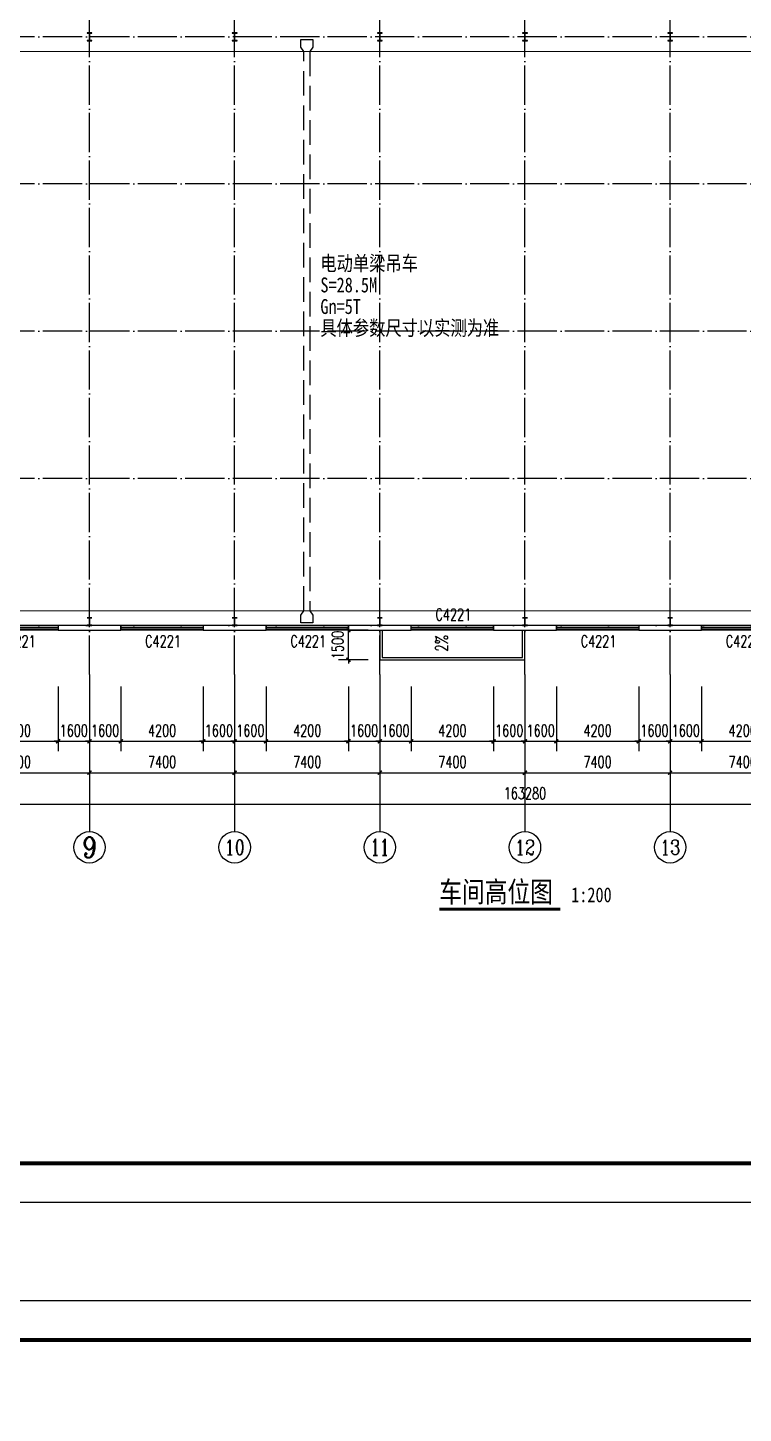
# Model space of a CAD drawing. Extents: x 13276711 to 13543385, y -848943 to -68012.
# Drawn here: x 13402435 to 13438915, y -453583 to -382981 of the extents above; entities that cross this region are included whole.
import ezdxf
from ezdxf.enums import TextEntityAlignment as Align

# ---------------------------------------------------------------- set-up
doc = ezdxf.new("R2010")
doc.units = 0
doc.header["$LTSCALE"] = 1000
doc.header["$MEASUREMENT"] = 0
doc.linetypes.add('DASH', pattern=[0.35, 0.25, -0.1])
doc.linetypes.add('DOTE', pattern=[2.42, 2, -0.2, 0.02, -0.2])
for name, color, linetype in [('AXIS', 3, 'Continuous'), ('AXIS_TEXT', 7, 'Continuous'), ('COLUMN', 2, 'Continuous'), ('DIM_SYMB', 3, 'Continuous'), ('DOTE', 1, 'DOTE'), ('PUB_DIM', 3, 'Continuous'), ('PUB_TEXT', 7, 'Continuous'), ('TK', 4, 'Continuous'), ('WALL-PARAPET', 6, 'Continuous'), ('WINDOW', 4, 'Continuous'), ('WINDOW_TEXT', 7, 'Continuous')]:
    doc.layers.add(name, color=color, linetype=linetype)
doc.styles.add('_TCH_AXIS', font='COMPLEX', dxfattribs={"bigfont": 'GBCBIG'})
doc.styles.add('_TCH_DIM', font='SIMPLEX', dxfattribs={"bigfont": 'GBCBIG'})
doc.styles.add('_TCH_DIM_T3', font='SIMPLEX', dxfattribs={"width": 0.705882, "bigfont": 'GBCBIG'})
doc.styles.add('_TCH_WINDOW', font='SIMPLEX', dxfattribs={"height": 3.5, "bigfont": 'GBCBIG'})
doc.styles.add('COMPLEX', font='COMPLEX')
doc.styles.add('YAYA', font='', dxfattribs={"width": 0.8, "height": 1})
doc.styles.add('宋体', font='', dxfattribs={"width": 0.8})
doc.styles.get('YAYA').set_extended_font_data('SimSun')
doc.styles.get('宋体').set_extended_font_data('SimSun')
doc.dimstyles.new('_TCH_ARCH&&200', dxfattribs={"dimtxt": 595, "dimasz": 200, "dimexe": 500, "dimexo": 600, "dimgap": 252.5, "dimtad": 1, "dimdec": 0, "dimzin": 0, "dimdsep": 46, "dimtxsty": '_TCH_DIM_T3', "dimblk": 'ARCHTICK', "dimcen": 0.09, "dimclrt": 7, "dimazin": 2, "dimtfac": 1, "dimtdec": 0, "dimtix": 1, "dimtmove": 2, "dimatfit": 3, "dimfxl": 0, "dimtolj": 1, "dimtzin": 0, "dimarcsym": 0})

# ---------------------------------------------------------------- blocks, each defined once
blk = doc.blocks.new('A$C797E1D2B')
at = {"layer": 'COLUMN'}
h = blk.add_hatch(color=256, dxfattribs=at)
h.paths.add_polyline_path([(125, 400), (250, 400), (250, 388), (130, 388), (130, 200), (125, 200)])
h.paths.add_polyline_path([(0, 400), (125, 400), (125, 200), (120, 200), (120, 388), (0, 388)])
h.paths.add_polyline_path([(0, 12), (120, 12), (120, 200), (125, 200), (125, 0), (0, 0)])
h.paths.add_polyline_path([(125, 200), (130, 200), (130, 12), (250, 12), (250, 0), (125, 0)])
blk.add_lwpolyline([(250, 0), (250, 12), (130, 12), (130, 388), (250, 388), (250, 400), (0, 400), (0, 388), (120, 388), (120, 12), (0, 12), (0, 0)], close=True, dxfattribs=at)
blk = doc.blocks.new('GeYuanFrame_77864667', base_point=(20.09, 4.53))
at = {"layer": 'TK'}
blk.add_lwpolyline([(20.09, 4.53), (20.09, 598.53), (1071.09, 598.53), (1071.09, 4.53)], close=True, dxfattribs=at)
at = {"layer": 'TK', "const_width": 1}
blk.add_lwpolyline([(45.09, 588.53), (1061.09, 588.53), (1061.09, 14.53), (45.09, 14.53)], close=True, dxfattribs=at)
blk = doc.blocks.new('GeYuanFrame_38556713', base_point=(20.09, 4.53))
at = {"layer": 'TK'}
blk.add_lwpolyline([(20.09, 4.53), (20.09, 598.53), (1071.09, 598.53), (1071.09, 4.53)], close=True, dxfattribs=at)
at = {"layer": 'TK', "const_width": 1}
blk.add_lwpolyline([(45.09, 588.53), (1061.09, 588.53), (1061.09, 14.53), (45.09, 14.53)], close=True, dxfattribs=at)
blk = doc.blocks.new('$TCHSYS$WIN2D')
for p, q in [((-0.5, 0.5), (0.5, 0.5)), ((-0.5, 0.5), (-0.5, -0.5)), ((0.5, 0.5), (0.5, -0.5)), ((0.5, 0.167), (-0.5, 0.167)), ((0.5, -0.167), (-0.5, -0.167)), ((-0.5, -0.5), (0.5, -0.5))]:
    blk.add_line(p, q)
blk = doc.blocks.new('_AXISO')
blk.add_circle((0, 0), 0.5)
at = {"layer": 'AXIS_TEXT', "style": 'COMPLEX', "width": 1.041667}
blk.add_attdef('A', text='', height=0.56, dxfattribs=at).set_placement((-0.25, -0.28), (0.25, -0.28), align=Align.FIT)
blk = doc.blocks.new('_ArchTick')
at = {"color": 0, "linetype": 'ByBlock', "const_width": 0.4}
blk.add_lwpolyline([(-0.5, -0.5), (0.5, 0.5)], dxfattribs=at)
blk = doc.blocks.new('*D172')
at = {"layer": 'AXIS', "color": 0, "lineweight": -2}
for p, q in [((13346145, -416543), (13346145, -423043)), ((13509425, -416543), (13509425, -423043)), ((13346145, -422543), (13509425, -422543))]:
    blk.add_line(p, q, dxfattribs=at)
at = {"layer": 'Defpoints', "color": 0}
for p in [(13346145, -415943), (13509425, -415943), (13509425, -422543)]:
    blk.add_point(p, dxfattribs=at)
at = {"layer": 'AXIS', "color": 0, "lineweight": -2, "xscale": 200, "yscale": 200, "zscale": 200, "rotation": 180}
blk.add_blockref('_ArchTick', (13346145, -422543), dxfattribs=at)
at = {"layer": 'AXIS', "color": 0, "lineweight": -2, "xscale": 200, "yscale": 200, "zscale": 200}
blk.add_blockref('_ArchTick', (13509425, -422543), dxfattribs=at)
at = {"layer": 'AXIS', "color": 7, "insert": (13427785, -421993), "char_height": 595, "attachment_point": 5, "style": '_TCH_DIM_T3'}
blk.add_mtext('\\A1;163280', dxfattribs=at)
blk = doc.blocks.new('*D181')
at = {"layer": 'AXIS', "color": 0, "lineweight": -2}
for p, q in [((13398185, -416543), (13398185, -421443)), ((13405585, -416543), (13405585, -421443)), ((13398185, -420943), (13405585, -420943))]:
    blk.add_line(p, q, dxfattribs=at)
at = {"layer": 'Defpoints', "color": 0}
for p in [(13398185, -415943), (13405585, -415943), (13405585, -420943)]:
    blk.add_point(p, dxfattribs=at)
at = {"layer": 'AXIS', "color": 0, "lineweight": -2, "xscale": 200, "yscale": 200, "zscale": 200, "rotation": 180}
blk.add_blockref('_ArchTick', (13398185, -420943), dxfattribs=at)
at = {"layer": 'AXIS', "color": 0, "lineweight": -2, "xscale": 200, "yscale": 200, "zscale": 200}
blk.add_blockref('_ArchTick', (13405585, -420943), dxfattribs=at)
at = {"layer": 'AXIS', "color": 7, "insert": (13401885, -420393), "char_height": 595, "attachment_point": 5, "style": '_TCH_DIM_T3'}
blk.add_mtext('\\A1;7400', dxfattribs=at)
blk = doc.blocks.new('*D182')
at = {"layer": 'AXIS', "color": 0, "lineweight": -2}
for p, q in [((13405585, -416543), (13405585, -421443)), ((13412985, -416543), (13412985, -421443)), ((13405585, -420943), (13412985, -420943))]:
    blk.add_line(p, q, dxfattribs=at)
at = {"layer": 'Defpoints', "color": 0}
for p in [(13405585, -415943), (13412985, -415943), (13412985, -420943)]:
    blk.add_point(p, dxfattribs=at)
at = {"layer": 'AXIS', "color": 0, "lineweight": -2, "xscale": 200, "yscale": 200, "zscale": 200, "rotation": 180}
blk.add_blockref('_ArchTick', (13405585, -420943), dxfattribs=at)
at = {"layer": 'AXIS', "color": 0, "lineweight": -2, "xscale": 200, "yscale": 200, "zscale": 200}
blk.add_blockref('_ArchTick', (13412985, -420943), dxfattribs=at)
at = {"layer": 'AXIS', "color": 7, "insert": (13409285, -420393), "char_height": 595, "attachment_point": 5, "style": '_TCH_DIM_T3'}
blk.add_mtext('\\A1;7400', dxfattribs=at)
blk = doc.blocks.new('*D183')
at = {"layer": 'AXIS', "color": 0, "lineweight": -2}
for p, q in [((13412985, -416543), (13412985, -421443)), ((13420385, -416543), (13420385, -421443)), ((13412985, -420943), (13420385, -420943))]:
    blk.add_line(p, q, dxfattribs=at)
at = {"layer": 'Defpoints', "color": 0}
for p in [(13412985, -415943), (13420385, -415943), (13420385, -420943)]:
    blk.add_point(p, dxfattribs=at)
at = {"layer": 'AXIS', "color": 0, "lineweight": -2, "xscale": 200, "yscale": 200, "zscale": 200, "rotation": 180}
blk.add_blockref('_ArchTick', (13412985, -420943), dxfattribs=at)
at = {"layer": 'AXIS', "color": 0, "lineweight": -2, "xscale": 200, "yscale": 200, "zscale": 200}
blk.add_blockref('_ArchTick', (13420385, -420943), dxfattribs=at)
at = {"layer": 'AXIS', "color": 7, "insert": (13416685, -420393), "char_height": 595, "attachment_point": 5, "style": '_TCH_DIM_T3'}
blk.add_mtext('\\A1;7400', dxfattribs=at)
blk = doc.blocks.new('*D184')
at = {"layer": 'AXIS', "color": 0, "lineweight": -2}
for p, q in [((13420385, -416543), (13420385, -421443)), ((13427785, -416543), (13427785, -421443)), ((13420385, -420943), (13427785, -420943))]:
    blk.add_line(p, q, dxfattribs=at)
at = {"layer": 'Defpoints', "color": 0}
for p in [(13420385, -415943), (13427785, -415943), (13427785, -420943)]:
    blk.add_point(p, dxfattribs=at)
at = {"layer": 'AXIS', "color": 0, "lineweight": -2, "xscale": 200, "yscale": 200, "zscale": 200, "rotation": 180}
blk.add_blockref('_ArchTick', (13420385, -420943), dxfattribs=at)
at = {"layer": 'AXIS', "color": 0, "lineweight": -2, "xscale": 200, "yscale": 200, "zscale": 200}
blk.add_blockref('_ArchTick', (13427785, -420943), dxfattribs=at)
at = {"layer": 'AXIS', "color": 7, "insert": (13424085, -420393), "char_height": 595, "attachment_point": 5, "style": '_TCH_DIM_T3'}
blk.add_mtext('\\A1;7400', dxfattribs=at)
blk = doc.blocks.new('*D185')
at = {"layer": 'AXIS', "color": 0, "lineweight": -2}
for p, q in [((13427785, -416543), (13427785, -421443)), ((13435185, -416543), (13435185, -421443)), ((13427785, -420943), (13435185, -420943))]:
    blk.add_line(p, q, dxfattribs=at)
at = {"layer": 'Defpoints', "color": 0}
for p in [(13427785, -415943), (13435185, -415943), (13435185, -420943)]:
    blk.add_point(p, dxfattribs=at)
at = {"layer": 'AXIS', "color": 0, "lineweight": -2, "xscale": 200, "yscale": 200, "zscale": 200, "rotation": 180}
blk.add_blockref('_ArchTick', (13427785, -420943), dxfattribs=at)
at = {"layer": 'AXIS', "color": 0, "lineweight": -2, "xscale": 200, "yscale": 200, "zscale": 200}
blk.add_blockref('_ArchTick', (13435185, -420943), dxfattribs=at)
at = {"layer": 'AXIS', "color": 7, "insert": (13431485, -420393), "char_height": 595, "attachment_point": 5, "style": '_TCH_DIM_T3'}
blk.add_mtext('\\A1;7400', dxfattribs=at)
blk = doc.blocks.new('*D186')
at = {"layer": 'AXIS', "color": 0, "lineweight": -2}
for p, q in [((13435185, -416543), (13435185, -421443)), ((13442585, -416543), (13442585, -421443)), ((13435185, -420943), (13442585, -420943))]:
    blk.add_line(p, q, dxfattribs=at)
at = {"layer": 'Defpoints', "color": 0}
for p in [(13435185, -415943), (13442585, -415943), (13442585, -420943)]:
    blk.add_point(p, dxfattribs=at)
at = {"layer": 'AXIS', "color": 0, "lineweight": -2, "xscale": 200, "yscale": 200, "zscale": 200, "rotation": 180}
blk.add_blockref('_ArchTick', (13435185, -420943), dxfattribs=at)
at = {"layer": 'AXIS', "color": 0, "lineweight": -2, "xscale": 200, "yscale": 200, "zscale": 200}
blk.add_blockref('_ArchTick', (13442585, -420943), dxfattribs=at)
at = {"layer": 'AXIS', "color": 7, "insert": (13438885, -420393), "char_height": 595, "attachment_point": 5, "style": '_TCH_DIM_T3'}
blk.add_mtext('\\A1;7400', dxfattribs=at)
blk = doc.blocks.new('*D526')
at = {"layer": 'Defpoints', "color": 0}
for p in [(13399785, -415943), (13403985, -415943), (13403985, -419343)]:
    blk.add_point(p, dxfattribs=at)
at = {"layer": 'PUB_DIM', "color": 0, "lineweight": -2}
for p, q in [((13399785, -416543), (13399785, -419843)), ((13403985, -416543), (13403985, -419843)), ((13399785, -419343), (13403985, -419343))]:
    blk.add_line(p, q, dxfattribs=at)
at = {"layer": 'PUB_DIM', "color": 0, "lineweight": -2, "xscale": 200, "yscale": 200, "zscale": 200, "rotation": 180}
blk.add_blockref('_ArchTick', (13399785, -419343), dxfattribs=at)
at = {"layer": 'PUB_DIM', "color": 0, "lineweight": -2, "xscale": 200, "yscale": 200, "zscale": 200}
blk.add_blockref('_ArchTick', (13403985, -419343), dxfattribs=at)
at = {"layer": 'PUB_DIM', "color": 7, "insert": (13401885, -418793), "char_height": 595, "attachment_point": 5, "style": '_TCH_DIM_T3'}
blk.add_mtext('\\A1;4200', dxfattribs=at)
blk = doc.blocks.new('*D527')
at = {"layer": 'Defpoints', "color": 0}
for p in [(13403985, -415943), (13405585, -415943), (13405585, -419343)]:
    blk.add_point(p, dxfattribs=at)
at = {"layer": 'PUB_DIM', "color": 0, "lineweight": -2}
for p, q in [((13403985, -416543), (13403985, -419843)), ((13405585, -416543), (13405585, -419843)), ((13403985, -419343), (13403785, -419343)), ((13403985, -419343), (13405585, -419343)), ((13405585, -419343), (13405785, -419343))]:
    blk.add_line(p, q, dxfattribs=at)
at = {"layer": 'PUB_DIM', "color": 0, "lineweight": -2, "xscale": 200, "yscale": 200, "zscale": 200}
blk.add_blockref('_ArchTick', (13403985, -419343), dxfattribs=at)
at = {"layer": 'PUB_DIM', "color": 0, "lineweight": -2, "xscale": 200, "yscale": 200, "zscale": 200, "rotation": 180}
blk.add_blockref('_ArchTick', (13405585, -419343), dxfattribs=at)
at = {"layer": 'PUB_DIM', "color": 7, "insert": (13404785, -418793), "char_height": 595, "attachment_point": 5, "style": '_TCH_DIM_T3'}
blk.add_mtext('\\A1;1600', dxfattribs=at)
blk = doc.blocks.new('*D528')
at = {"layer": 'Defpoints', "color": 0}
for p in [(13405585, -415943), (13407185, -415943), (13407185, -419343)]:
    blk.add_point(p, dxfattribs=at)
at = {"layer": 'PUB_DIM', "color": 0, "lineweight": -2}
for p, q in [((13405585, -416543), (13405585, -419843)), ((13407185, -416543), (13407185, -419843)), ((13405585, -419343), (13405385, -419343)), ((13405585, -419343), (13407185, -419343)), ((13407185, -419343), (13407385, -419343))]:
    blk.add_line(p, q, dxfattribs=at)
at = {"layer": 'PUB_DIM', "color": 0, "lineweight": -2, "xscale": 200, "yscale": 200, "zscale": 200}
blk.add_blockref('_ArchTick', (13405585, -419343), dxfattribs=at)
at = {"layer": 'PUB_DIM', "color": 0, "lineweight": -2, "xscale": 200, "yscale": 200, "zscale": 200, "rotation": 180}
blk.add_blockref('_ArchTick', (13407185, -419343), dxfattribs=at)
at = {"layer": 'PUB_DIM', "color": 7, "insert": (13406385, -418793), "char_height": 595, "attachment_point": 5, "style": '_TCH_DIM_T3'}
blk.add_mtext('\\A1;1600', dxfattribs=at)
blk = doc.blocks.new('*D529')
at = {"layer": 'Defpoints', "color": 0}
for p in [(13407185, -415943), (13411385, -415943), (13411385, -419343)]:
    blk.add_point(p, dxfattribs=at)
at = {"layer": 'PUB_DIM', "color": 0, "lineweight": -2}
for p, q in [((13407185, -416543), (13407185, -419843)), ((13411385, -416543), (13411385, -419843)), ((13407185, -419343), (13411385, -419343))]:
    blk.add_line(p, q, dxfattribs=at)
at = {"layer": 'PUB_DIM', "color": 0, "lineweight": -2, "xscale": 200, "yscale": 200, "zscale": 200, "rotation": 180}
blk.add_blockref('_ArchTick', (13407185, -419343), dxfattribs=at)
at = {"layer": 'PUB_DIM', "color": 0, "lineweight": -2, "xscale": 200, "yscale": 200, "zscale": 200}
blk.add_blockref('_ArchTick', (13411385, -419343), dxfattribs=at)
at = {"layer": 'PUB_DIM', "color": 7, "insert": (13409285, -418793), "char_height": 595, "attachment_point": 5, "style": '_TCH_DIM_T3'}
blk.add_mtext('\\A1;4200', dxfattribs=at)
blk = doc.blocks.new('*D530')
at = {"layer": 'Defpoints', "color": 0}
for p in [(13411385, -415943), (13412985, -415943), (13412985, -419343)]:
    blk.add_point(p, dxfattribs=at)
at = {"layer": 'PUB_DIM', "color": 0, "lineweight": -2}
for p, q in [((13411385, -416543), (13411385, -419843)), ((13412985, -416543), (13412985, -419843)), ((13411385, -419343), (13411185, -419343)), ((13411385, -419343), (13412985, -419343)), ((13412985, -419343), (13413185, -419343))]:
    blk.add_line(p, q, dxfattribs=at)
at = {"layer": 'PUB_DIM', "color": 0, "lineweight": -2, "xscale": 200, "yscale": 200, "zscale": 200}
blk.add_blockref('_ArchTick', (13411385, -419343), dxfattribs=at)
at = {"layer": 'PUB_DIM', "color": 0, "lineweight": -2, "xscale": 200, "yscale": 200, "zscale": 200, "rotation": 180}
blk.add_blockref('_ArchTick', (13412985, -419343), dxfattribs=at)
at = {"layer": 'PUB_DIM', "color": 7, "insert": (13412185, -418793), "char_height": 595, "attachment_point": 5, "style": '_TCH_DIM_T3'}
blk.add_mtext('\\A1;1600', dxfattribs=at)
blk = doc.blocks.new('*D531')
at = {"layer": 'Defpoints', "color": 0}
for p in [(13412985, -415943), (13414585, -415943), (13414585, -419343)]:
    blk.add_point(p, dxfattribs=at)
at = {"layer": 'PUB_DIM', "color": 0, "lineweight": -2}
for p, q in [((13412985, -416543), (13412985, -419843)), ((13414585, -416543), (13414585, -419843)), ((13412985, -419343), (13412785, -419343)), ((13412985, -419343), (13414585, -419343)), ((13414585, -419343), (13414785, -419343))]:
    blk.add_line(p, q, dxfattribs=at)
at = {"layer": 'PUB_DIM', "color": 0, "lineweight": -2, "xscale": 200, "yscale": 200, "zscale": 200}
blk.add_blockref('_ArchTick', (13412985, -419343), dxfattribs=at)
at = {"layer": 'PUB_DIM', "color": 0, "lineweight": -2, "xscale": 200, "yscale": 200, "zscale": 200, "rotation": 180}
blk.add_blockref('_ArchTick', (13414585, -419343), dxfattribs=at)
at = {"layer": 'PUB_DIM', "color": 7, "insert": (13413785, -418793), "char_height": 595, "attachment_point": 5, "style": '_TCH_DIM_T3'}
blk.add_mtext('\\A1;1600', dxfattribs=at)
blk = doc.blocks.new('*D532')
at = {"layer": 'Defpoints', "color": 0}
for p in [(13414585, -415943), (13418785, -415943), (13418785, -419343)]:
    blk.add_point(p, dxfattribs=at)
at = {"layer": 'PUB_DIM', "color": 0, "lineweight": -2}
for p, q in [((13414585, -416543), (13414585, -419843)), ((13418785, -416543), (13418785, -419843)), ((13414585, -419343), (13418785, -419343))]:
    blk.add_line(p, q, dxfattribs=at)
at = {"layer": 'PUB_DIM', "color": 0, "lineweight": -2, "xscale": 200, "yscale": 200, "zscale": 200, "rotation": 180}
blk.add_blockref('_ArchTick', (13414585, -419343), dxfattribs=at)
at = {"layer": 'PUB_DIM', "color": 0, "lineweight": -2, "xscale": 200, "yscale": 200, "zscale": 200}
blk.add_blockref('_ArchTick', (13418785, -419343), dxfattribs=at)
at = {"layer": 'PUB_DIM', "color": 7, "insert": (13416685, -418793), "char_height": 595, "attachment_point": 5, "style": '_TCH_DIM_T3'}
blk.add_mtext('\\A1;4200', dxfattribs=at)
blk = doc.blocks.new('*D533')
at = {"layer": 'Defpoints', "color": 0}
for p in [(13418785, -415943), (13420385, -415943), (13420385, -419343)]:
    blk.add_point(p, dxfattribs=at)
at = {"layer": 'PUB_DIM', "color": 0, "lineweight": -2}
for p, q in [((13418785, -416543), (13418785, -419843)), ((13420385, -416543), (13420385, -419843)), ((13418785, -419343), (13418585, -419343)), ((13418785, -419343), (13420385, -419343)), ((13420385, -419343), (13420585, -419343))]:
    blk.add_line(p, q, dxfattribs=at)
at = {"layer": 'PUB_DIM', "color": 0, "lineweight": -2, "xscale": 200, "yscale": 200, "zscale": 200}
blk.add_blockref('_ArchTick', (13418785, -419343), dxfattribs=at)
at = {"layer": 'PUB_DIM', "color": 0, "lineweight": -2, "xscale": 200, "yscale": 200, "zscale": 200, "rotation": 180}
blk.add_blockref('_ArchTick', (13420385, -419343), dxfattribs=at)
at = {"layer": 'PUB_DIM', "color": 7, "insert": (13419585, -418793), "char_height": 595, "attachment_point": 5, "style": '_TCH_DIM_T3'}
blk.add_mtext('\\A1;1600', dxfattribs=at)
blk = doc.blocks.new('*D534')
at = {"layer": 'Defpoints', "color": 0}
for p in [(13420385, -415943), (13421985, -415943), (13421985, -419343)]:
    blk.add_point(p, dxfattribs=at)
at = {"layer": 'PUB_DIM', "color": 0, "lineweight": -2}
for p, q in [((13420385, -416543), (13420385, -419843)), ((13421985, -416543), (13421985, -419843)), ((13420385, -419343), (13420185, -419343)), ((13420385, -419343), (13421985, -419343)), ((13421985, -419343), (13422185, -419343))]:
    blk.add_line(p, q, dxfattribs=at)
at = {"layer": 'PUB_DIM', "color": 0, "lineweight": -2, "xscale": 200, "yscale": 200, "zscale": 200}
blk.add_blockref('_ArchTick', (13420385, -419343), dxfattribs=at)
at = {"layer": 'PUB_DIM', "color": 0, "lineweight": -2, "xscale": 200, "yscale": 200, "zscale": 200, "rotation": 180}
blk.add_blockref('_ArchTick', (13421985, -419343), dxfattribs=at)
at = {"layer": 'PUB_DIM', "color": 7, "insert": (13421185, -418793), "char_height": 595, "attachment_point": 5, "style": '_TCH_DIM_T3'}
blk.add_mtext('\\A1;1600', dxfattribs=at)
blk = doc.blocks.new('*D535')
at = {"layer": 'Defpoints', "color": 0}
for p in [(13421985, -415943), (13426185, -415943), (13426185, -419343)]:
    blk.add_point(p, dxfattribs=at)
at = {"layer": 'PUB_DIM', "color": 0, "lineweight": -2}
for p, q in [((13421985, -416543), (13421985, -419843)), ((13426185, -416543), (13426185, -419843)), ((13421985, -419343), (13426185, -419343))]:
    blk.add_line(p, q, dxfattribs=at)
at = {"layer": 'PUB_DIM', "color": 0, "lineweight": -2, "xscale": 200, "yscale": 200, "zscale": 200, "rotation": 180}
blk.add_blockref('_ArchTick', (13421985, -419343), dxfattribs=at)
at = {"layer": 'PUB_DIM', "color": 0, "lineweight": -2, "xscale": 200, "yscale": 200, "zscale": 200}
blk.add_blockref('_ArchTick', (13426185, -419343), dxfattribs=at)
at = {"layer": 'PUB_DIM', "color": 7, "insert": (13424085, -418793), "char_height": 595, "attachment_point": 5, "style": '_TCH_DIM_T3'}
blk.add_mtext('\\A1;4200', dxfattribs=at)
blk = doc.blocks.new('*D536')
at = {"layer": 'Defpoints', "color": 0}
for p in [(13426185, -415943), (13427785, -415943), (13427785, -419343)]:
    blk.add_point(p, dxfattribs=at)
at = {"layer": 'PUB_DIM', "color": 0, "lineweight": -2}
for p, q in [((13426185, -416543), (13426185, -419843)), ((13427785, -416543), (13427785, -419843)), ((13426185, -419343), (13425985, -419343)), ((13426185, -419343), (13427785, -419343)), ((13427785, -419343), (13427985, -419343))]:
    blk.add_line(p, q, dxfattribs=at)
at = {"layer": 'PUB_DIM', "color": 0, "lineweight": -2, "xscale": 200, "yscale": 200, "zscale": 200}
blk.add_blockref('_ArchTick', (13426185, -419343), dxfattribs=at)
at = {"layer": 'PUB_DIM', "color": 0, "lineweight": -2, "xscale": 200, "yscale": 200, "zscale": 200, "rotation": 180}
blk.add_blockref('_ArchTick', (13427785, -419343), dxfattribs=at)
at = {"layer": 'PUB_DIM', "color": 7, "insert": (13426985, -418793), "char_height": 595, "attachment_point": 5, "style": '_TCH_DIM_T3'}
blk.add_mtext('\\A1;1600', dxfattribs=at)
blk = doc.blocks.new('*D537')
at = {"layer": 'Defpoints', "color": 0}
for p in [(13427785, -415943), (13429385, -415943), (13429385, -419343)]:
    blk.add_point(p, dxfattribs=at)
at = {"layer": 'PUB_DIM', "color": 0, "lineweight": -2}
for p, q in [((13427785, -416543), (13427785, -419843)), ((13429385, -416543), (13429385, -419843)), ((13427785, -419343), (13427585, -419343)), ((13427785, -419343), (13429385, -419343)), ((13429385, -419343), (13429585, -419343))]:
    blk.add_line(p, q, dxfattribs=at)
at = {"layer": 'PUB_DIM', "color": 0, "lineweight": -2, "xscale": 200, "yscale": 200, "zscale": 200}
blk.add_blockref('_ArchTick', (13427785, -419343), dxfattribs=at)
at = {"layer": 'PUB_DIM', "color": 0, "lineweight": -2, "xscale": 200, "yscale": 200, "zscale": 200, "rotation": 180}
blk.add_blockref('_ArchTick', (13429385, -419343), dxfattribs=at)
at = {"layer": 'PUB_DIM', "color": 7, "insert": (13428585, -418793), "char_height": 595, "attachment_point": 5, "style": '_TCH_DIM_T3'}
blk.add_mtext('\\A1;1600', dxfattribs=at)
blk = doc.blocks.new('*D538')
at = {"layer": 'Defpoints', "color": 0}
for p in [(13429385, -415943), (13433585, -415943), (13433585, -419343)]:
    blk.add_point(p, dxfattribs=at)
at = {"layer": 'PUB_DIM', "color": 0, "lineweight": -2}
for p, q in [((13429385, -416543), (13429385, -419843)), ((13433585, -416543), (13433585, -419843)), ((13429385, -419343), (13433585, -419343))]:
    blk.add_line(p, q, dxfattribs=at)
at = {"layer": 'PUB_DIM', "color": 0, "lineweight": -2, "xscale": 200, "yscale": 200, "zscale": 200, "rotation": 180}
blk.add_blockref('_ArchTick', (13429385, -419343), dxfattribs=at)
at = {"layer": 'PUB_DIM', "color": 0, "lineweight": -2, "xscale": 200, "yscale": 200, "zscale": 200}
blk.add_blockref('_ArchTick', (13433585, -419343), dxfattribs=at)
at = {"layer": 'PUB_DIM', "color": 7, "insert": (13431485, -418793), "char_height": 595, "attachment_point": 5, "style": '_TCH_DIM_T3'}
blk.add_mtext('\\A1;4200', dxfattribs=at)
blk = doc.blocks.new('*D539')
at = {"layer": 'Defpoints', "color": 0}
for p in [(13433585, -415943), (13435185, -415943), (13435185, -419343)]:
    blk.add_point(p, dxfattribs=at)
at = {"layer": 'PUB_DIM', "color": 0, "lineweight": -2}
for p, q in [((13433585, -416543), (13433585, -419843)), ((13435185, -416543), (13435185, -419843)), ((13433585, -419343), (13433385, -419343)), ((13433585, -419343), (13435185, -419343)), ((13435185, -419343), (13435385, -419343))]:
    blk.add_line(p, q, dxfattribs=at)
at = {"layer": 'PUB_DIM', "color": 0, "lineweight": -2, "xscale": 200, "yscale": 200, "zscale": 200}
blk.add_blockref('_ArchTick', (13433585, -419343), dxfattribs=at)
at = {"layer": 'PUB_DIM', "color": 0, "lineweight": -2, "xscale": 200, "yscale": 200, "zscale": 200, "rotation": 180}
blk.add_blockref('_ArchTick', (13435185, -419343), dxfattribs=at)
at = {"layer": 'PUB_DIM', "color": 7, "insert": (13434385, -418793), "char_height": 595, "attachment_point": 5, "style": '_TCH_DIM_T3'}
blk.add_mtext('\\A1;1600', dxfattribs=at)
blk = doc.blocks.new('*D540')
at = {"layer": 'Defpoints', "color": 0}
for p in [(13435185, -415943), (13436785, -415943), (13436785, -419343)]:
    blk.add_point(p, dxfattribs=at)
at = {"layer": 'PUB_DIM', "color": 0, "lineweight": -2}
for p, q in [((13435185, -416543), (13435185, -419843)), ((13436785, -416543), (13436785, -419843)), ((13435185, -419343), (13434985, -419343)), ((13435185, -419343), (13436785, -419343)), ((13436785, -419343), (13436985, -419343))]:
    blk.add_line(p, q, dxfattribs=at)
at = {"layer": 'PUB_DIM', "color": 0, "lineweight": -2, "xscale": 200, "yscale": 200, "zscale": 200}
blk.add_blockref('_ArchTick', (13435185, -419343), dxfattribs=at)
at = {"layer": 'PUB_DIM', "color": 0, "lineweight": -2, "xscale": 200, "yscale": 200, "zscale": 200, "rotation": 180}
blk.add_blockref('_ArchTick', (13436785, -419343), dxfattribs=at)
at = {"layer": 'PUB_DIM', "color": 7, "insert": (13435985, -418793), "char_height": 595, "attachment_point": 5, "style": '_TCH_DIM_T3'}
blk.add_mtext('\\A1;1600', dxfattribs=at)
blk = doc.blocks.new('*D541')
at = {"layer": 'Defpoints', "color": 0}
for p in [(13436785, -415943), (13440985, -415943), (13440985, -419343)]:
    blk.add_point(p, dxfattribs=at)
at = {"layer": 'PUB_DIM', "color": 0, "lineweight": -2}
for p, q in [((13436785, -416543), (13436785, -419843)), ((13440985, -416543), (13440985, -419843)), ((13436785, -419343), (13440985, -419343))]:
    blk.add_line(p, q, dxfattribs=at)
at = {"layer": 'PUB_DIM', "color": 0, "lineweight": -2, "xscale": 200, "yscale": 200, "zscale": 200, "rotation": 180}
blk.add_blockref('_ArchTick', (13436785, -419343), dxfattribs=at)
at = {"layer": 'PUB_DIM', "color": 0, "lineweight": -2, "xscale": 200, "yscale": 200, "zscale": 200}
blk.add_blockref('_ArchTick', (13440985, -419343), dxfattribs=at)
at = {"layer": 'PUB_DIM', "color": 7, "insert": (13438885, -418793), "char_height": 595, "attachment_point": 5, "style": '_TCH_DIM_T3'}
blk.add_mtext('\\A1;4200', dxfattribs=at)
blk = doc.blocks.new('*D695')
at = {"layer": 'Defpoints', "color": 0}
for p in [(13418785, -413683), (13420385, -413683), (13420385, -415183)]:
    blk.add_point(p, dxfattribs=at)
at = {"layer": 'PUB_DIM', "color": 0, "lineweight": -2}
for p, q in [((13419785, -413683), (13418285, -413683)), ((13418785, -413683), (13418785, -413483)), ((13418785, -415183), (13418785, -413683)), ((13419785, -415183), (13418285, -415183)), ((13418785, -415183), (13418785, -415383))]:
    blk.add_line(p, q, dxfattribs=at)
at = {"layer": 'PUB_DIM', "color": 0, "lineweight": -2, "xscale": 200, "yscale": 200, "zscale": 200}
for p, rotation in [((13418785, -413683), 270), ((13418785, -415183), 90)]:
    blk.add_blockref('_ArchTick', p, dxfattribs=dict(at, rotation=rotation))
at = {"layer": 'PUB_DIM', "color": 7, "insert": (13418235, -414433), "char_height": 595, "attachment_point": 5, "rotation": 90, "style": '_TCH_DIM_T3'}
blk.add_mtext('\\A1;1500', dxfattribs=at)

msp = doc.modelspace()

# ---------------------------------------------------------------- linework, layer by layer
at = {"color": 4, "linetype": 'DASH', "ltscale": 5}
msp.add_lwpolyline([(13416813.7, -412693.1), (13416963.7, -412908.7), (13416963.7, -413308.7), (13416363.7, -413308.7), (13416363.7, -412908.7), (13416513.7, -412693.1), (13416513.7, -384193.1), (13416363.7, -383977.4), (13416363.7, -383577.4), (13416963.7, -383577.4), (13416963.7, -383977.4), (13416813.7, -384193.1)], close=True, dxfattribs=at)
at = {"linetype": 'DASH', "ltscale": 5, "const_width": 50}
for points in [[(13509184.8, -384193.1), (13346384.8, -384193.1)], [(13509184.8, -412693.1), (13346384.8, -412693.1)]]:
    msp.add_lwpolyline(points, dxfattribs=at)
at = {"ltscale": 0.5}
for points in [[(13420384.8, -413683.1), (13420384.8, -415183.1), (13427784.8, -415183.1), (13427784.8, -413683.1)], [(13420504.8, -413683.1), (13420504.8, -415063.1), (13427664.8, -415063.1), (13427664.8, -413683.1)]]:
    msp.add_lwpolyline(points, dxfattribs=at)
at = {"layer": 'AXIS'}
for p, q in [((13405584.8, -415943.1), (13405584.8, -423943.1)), ((13412984.8, -415943.1), (13412984.8, -423943.1)), ((13420384.8, -415943.1), (13420384.8, -423943.1)), ((13427784.8, -415943.1), (13427784.8, -423943.1)), ((13435184.8, -415943.1), (13435184.8, -423943.1))]:
    msp.add_line(p, q, dxfattribs=at)
at = {"layer": 'DIM_SYMB'}
msp.add_lwpolyline([(13424084.8, -413823.1, 0, 0, 0), (13424084.8, -414473.1, 120, 0, 0), (13424084.8, -414923.1, 0, 0, 0)], format="xyseb", dxfattribs=at)
at = {"layer": 'DIM_SYMB', "const_width": 140}
msp.add_lwpolyline([(13423411.4, -427893.4), (13429579.7, -427893.4)], dxfattribs=at)
at = {"layer": 'DOTE'}
for p, q in [((13405584.8, -415943.1), (13405584.8, -350943.1)), ((13412984.8, -415943.1), (13412984.8, -350943.1)), ((13420384.8, -415943.1), (13420384.8, -350943.1)), ((13427784.8, -415943.1), (13427784.8, -350943.1)), ((13435184.8, -415943.1), (13435184.8, -350943.1)), ((13511684.8, -383443.1), (13343884.8, -383443.1)), ((13511684.8, -390943.1), (13343884.8, -390943.1)), ((13511684.8, -398443.1), (13343884.8, -398443.1)), ((13511684.8, -405943.1), (13343884.8, -405943.1)), ((13511684.8, -413443.1), (13343884.8, -413443.1))]:
    msp.add_line(p, q, dxfattribs=at)
at = {"layer": 'WALL-PARAPET'}
for p, q in [((13407184.8, -413443.1), (13403984.8, -413443.1)), ((13403984.8, -413443.1), (13403984.8, -413683.1)), ((13403984.8, -413683.1), (13407184.8, -413683.1)), ((13407184.8, -413683.1), (13407184.8, -413443.1)), ((13414584.8, -413443.1), (13411384.8, -413443.1)), ((13411384.8, -413443.1), (13411384.8, -413683.1)), ((13411384.8, -413683.1), (13414584.8, -413683.1)), ((13414584.8, -413683.1), (13414584.8, -413443.1)), ((13421984.8, -413443.1), (13418784.8, -413443.1)), ((13418784.8, -413443.1), (13418784.8, -413683.1)), ((13418784.8, -413683.1), (13421984.8, -413683.1)), ((13421984.8, -413683.1), (13421984.8, -413443.1)), ((13429384.8, -413443.1), (13426184.8, -413443.1)), ((13426184.8, -413443.1), (13426184.8, -413683.1)), ((13426184.8, -413683.1), (13429384.8, -413683.1)), ((13429384.8, -413683.1), (13429384.8, -413443.1)), ((13436784.8, -413443.1), (13433584.8, -413443.1)), ((13433584.8, -413443.1), (13433584.8, -413683.1)), ((13433584.8, -413683.1), (13436784.8, -413683.1)), ((13436784.8, -413683.1), (13436784.8, -413443.1))]:
    msp.add_line(p, q, dxfattribs=at)

# ---------------------------------------------------------------- block references
at = {"xscale": 200, "yscale": 200, "zscale": 200}
for name, p in [('GeYuanFrame_77864667', (13328184.8, -442843.1)), ('GeYuanFrame_38556713', (13328184.8, -566643.1))]:
    msp.add_blockref(name, p, dxfattribs=at)
at = {"rotation": 180}
for p in [(13405709.9, -383243.1), (13413109.9, -383243.1), (13420509.9, -383243.1), (13427909.9, -383243.1), (13435309.9, -383243.1), (13405709.9, -413043.1), (13413109.9, -413043.1), (13420509.9, -413043.1), (13427909.9, -413043.1), (13435309.9, -413043.1)]:
    msp.add_blockref('A$C797E1D2B', p, dxfattribs=at)
at = {"layer": 'AXIS'}
ref = msp.add_blockref('_AXISO', (13405584.8, -424743.1), dxfattribs=dict(at, xscale=1600, yscale=1600, zscale=1600))
ref.add_attrib('A', '9', dxfattribs={"layer": 'AXIS_TEXT', "ltscale": 0.5, "height": 1065, "style": '_TCH_AXIS'}).set_placement((13405229.8, -425275.6), (13405939.9, -425275.6), align=Align.FIT)
ref = msp.add_blockref('_AXISO', (13412984.8, -424743.1), dxfattribs=dict(at, xscale=1600, yscale=1600, zscale=1600))
ref.add_attrib('A', '10', dxfattribs={"layer": 'AXIS_TEXT', "ltscale": 0.5, "height": 750.73, "style": '_TCH_AXIS'}).set_placement((13412466.5, -425118.4), (13413503.2, -425118.4), align=Align.FIT)
ref = msp.add_blockref('_AXISO', (13420384.8, -424743.1), dxfattribs=dict(at, xscale=1600, yscale=1600, zscale=1600))
ref.add_attrib('A', '11', dxfattribs={"layer": 'AXIS_TEXT', "ltscale": 0.5, "height": 842.89, "style": '_TCH_AXIS'}).set_placement((13419903.2, -425164.5), (13420866.5, -425164.5), align=Align.FIT)
ref = msp.add_blockref('_AXISO', (13427784.8, -424743.1), dxfattribs=dict(at, xscale=1600, yscale=1600, zscale=1600))
ref.add_attrib('A', '12', dxfattribs={"layer": 'AXIS_TEXT', "ltscale": 0.5, "height": 750.73, "style": '_TCH_AXIS'}).set_placement((13427266.5, -425118.4), (13428303.2, -425118.4), align=Align.FIT)
ref = msp.add_blockref('_AXISO', (13435184.8, -424743.1), dxfattribs=dict(at, xscale=1600, yscale=1600, zscale=1600))
ref.add_attrib('A', '13', dxfattribs={"layer": 'AXIS_TEXT', "ltscale": 0.5, "height": 750.73, "style": '_TCH_AXIS'}).set_placement((13434666.5, -425118.4), (13435703.2, -425118.4), align=Align.FIT)
at = {"layer": 'WINDOW'}
ref = msp.add_blockref('$TCHSYS$WIN2D', (13424084.8, -413563.1), dxfattribs=dict(at, xscale=-4200, yscale=-240, zscale=-4200))
ref.add_attrib('A', 'C4221', (13423224.8, -413180.8), dxfattribs={"layer": 'WINDOW_TEXT', "ltscale": 0.5, "height": 595, "style": '_TCH_WINDOW', "width": 0.705882})
ref = msp.add_blockref('$TCHSYS$WIN2D', (13401884.8, -413563.1), dxfattribs=dict(at, xscale=-4200, yscale=240, zscale=-4200))
ref.add_attrib('A', 'C4221', (13401024.8, -414540.4), dxfattribs={"layer": 'WINDOW_TEXT', "ltscale": 0.5, "height": 595, "style": '_TCH_WINDOW', "width": 0.705882})
ref = msp.add_blockref('$TCHSYS$WIN2D', (13409284.8, -413563.1), dxfattribs=dict(at, xscale=-4200, yscale=240, zscale=-4200))
ref.add_attrib('A', 'C4221', (13408424.8, -414540.4), dxfattribs={"layer": 'WINDOW_TEXT', "ltscale": 0.5, "height": 595, "style": '_TCH_WINDOW', "width": 0.705882})
ref = msp.add_blockref('$TCHSYS$WIN2D', (13416684.8, -413563.1), dxfattribs=dict(at, xscale=-4200, yscale=240, zscale=-4200))
ref.add_attrib('A', 'C4221', (13415824.8, -414540.4), dxfattribs={"layer": 'WINDOW_TEXT', "ltscale": 0.5, "height": 595, "style": '_TCH_WINDOW', "width": 0.705882})
ref = msp.add_blockref('$TCHSYS$WIN2D', (13431484.8, -413563.1), dxfattribs=dict(at, xscale=-4200, yscale=240, zscale=-4200))
ref.add_attrib('A', 'C4221', (13430624.8, -414540.4), dxfattribs={"layer": 'WINDOW_TEXT', "ltscale": 0.5, "height": 595, "style": '_TCH_WINDOW', "width": 0.705882})
ref = msp.add_blockref('$TCHSYS$WIN2D', (13438884.8, -413563.1), dxfattribs=dict(at, xscale=-4200, yscale=240, zscale=-4200))
ref.add_attrib('A', 'C4221', (13438024.8, -414540.4), dxfattribs={"layer": 'WINDOW_TEXT', "ltscale": 0.5, "height": 595, "style": '_TCH_WINDOW', "width": 0.705882})

# ---------------------------------------------------------------- texts
at = {"layer": 'PUB_TEXT', "width": 0.8}
for s, height, style, p in [('电动单梁吊车', 759.49, '宋体', (13417355.2, -395367.1)), ('S=28.5M', 759.49, '宋体', (13417355.2, -396467.1)), ('Gn=5T', 759.49, '宋体', (13417355.2, -397567.1)), ('具体参数尺寸以实测为准', 759.494, '宋体', (13417355.2, -398656.3)), ('车间高位图', 1063.29, 'YAYA', (13423411.4, -427543.1)), ('1:200', 759.49, 'YAYA', (13430139.7, -427543.1))]:
    msp.add_text(s, height=height, dxfattribs=dict(at, style=style)).set_placement(p)
at = {"layer": 'PUB_TEXT', "style": '_TCH_DIM', "width": 0.705882}
msp.add_text('2%%%', height=637.5, rotation=90, dxfattribs=at).set_placement((13423859.8, -414780.2))

# ---------------------------------------------------------------- dimensions: what is measured, and where the dimension line sits
at = {"layer": 'AXIS'}
for p1, p2, distance, text, picture, middle in [((13346144.8, -415943.1), (13509424.8, -415943.1), -6600, '163280', '*D172', (13427784.8, -421993.1)), ((13398184.8, -415943.1), (13405584.8, -415943.1), -5000, '7400', '*D181', (13401884.8, -420393.1)), ((13405584.8, -415943.1), (13412984.8, -415943.1), -5000, '7400', '*D182', (13409284.8, -420393.1)), ((13412984.8, -415943.1), (13420384.8, -415943.1), -5000, '7400', '*D183', (13416684.8, -420393.1)), ((13420384.8, -415943.1), (13427784.8, -415943.1), -5000, '7400', '*D184', (13424084.8, -420393.1)), ((13427784.8, -415943.1), (13435184.8, -415943.1), -5000, '7400', '*D185', (13431484.8, -420393.1)), ((13435184.8, -415943.1), (13442584.8, -415943.1), -5000, '7400', '*D186', (13438884.8, -420393.1))]:
    dim = msp.add_aligned_dim(p1=p1, p2=p2, distance=distance, text=text, dimstyle='_TCH_ARCH&&200', dxfattribs=at)
    dim.commit()
    dim.dimension.update_dxf_attribs({"geometry": picture, "text_midpoint": middle})
at = {"layer": 'PUB_DIM'}
for p1, p2, distance, text, picture, middle in [((13420384.8, -415183.1), (13420384.8, -413683.1), 1600, '1500', '*D695', (13418234.8, -414433.1)), ((13399784.8, -415943.1), (13403984.8, -415943.1), -3400, '4200', '*D526', (13401884.8, -418793.1)), ((13403984.8, -415943.1), (13405584.8, -415943.1), -3400, '1600', '*D527', (13404784.8, -418793.1)), ((13405584.8, -415943.1), (13407184.8, -415943.1), -3400, '1600', '*D528', (13406384.8, -418793.1)), ((13407184.8, -415943.1), (13411384.8, -415943.1), -3400, '4200', '*D529', (13409284.8, -418793.1)), ((13411384.8, -415943.1), (13412984.8, -415943.1), -3400, '1600', '*D530', (13412184.8, -418793.1)), ((13412984.8, -415943.1), (13414584.8, -415943.1), -3400, '1600', '*D531', (13413784.8, -418793.1)), ((13414584.8, -415943.1), (13418784.8, -415943.1), -3400, '4200', '*D532', (13416684.8, -418793.1)), ((13418784.8, -415943.1), (13420384.8, -415943.1), -3400, '1600', '*D533', (13419584.8, -418793.1)), ((13420384.8, -415943.1), (13421984.8, -415943.1), -3400, '1600', '*D534', (13421184.8, -418793.1)), ((13421984.8, -415943.1), (13426184.8, -415943.1), -3400, '4200', '*D535', (13424084.8, -418793.1)), ((13426184.8, -415943.1), (13427784.8, -415943.1), -3400, '1600', '*D536', (13426984.8, -418793.1)), ((13427784.8, -415943.1), (13429384.8, -415943.1), -3400, '1600', '*D537', (13428584.8, -418793.1)), ((13429384.8, -415943.1), (13433584.8, -415943.1), -3400, '4200', '*D538', (13431484.8, -418793.1)), ((13433584.8, -415943.1), (13435184.8, -415943.1), -3400, '1600', '*D539', (13434384.8, -418793.1)), ((13435184.8, -415943.1), (13436784.8, -415943.1), -3400, '1600', '*D540', (13435984.8, -418793.1)), ((13436784.8, -415943.1), (13440984.8, -415943.1), -3400, '4200', '*D541', (13438884.8, -418793.1))]:
    dim = msp.add_aligned_dim(p1=p1, p2=p2, distance=distance, text=text, dimstyle='_TCH_ARCH&&200', dxfattribs=at)
    dim.commit()
    dim.dimension.update_dxf_attribs({"geometry": picture, "text_midpoint": middle})

doc.saveas('drawing.dxf')
